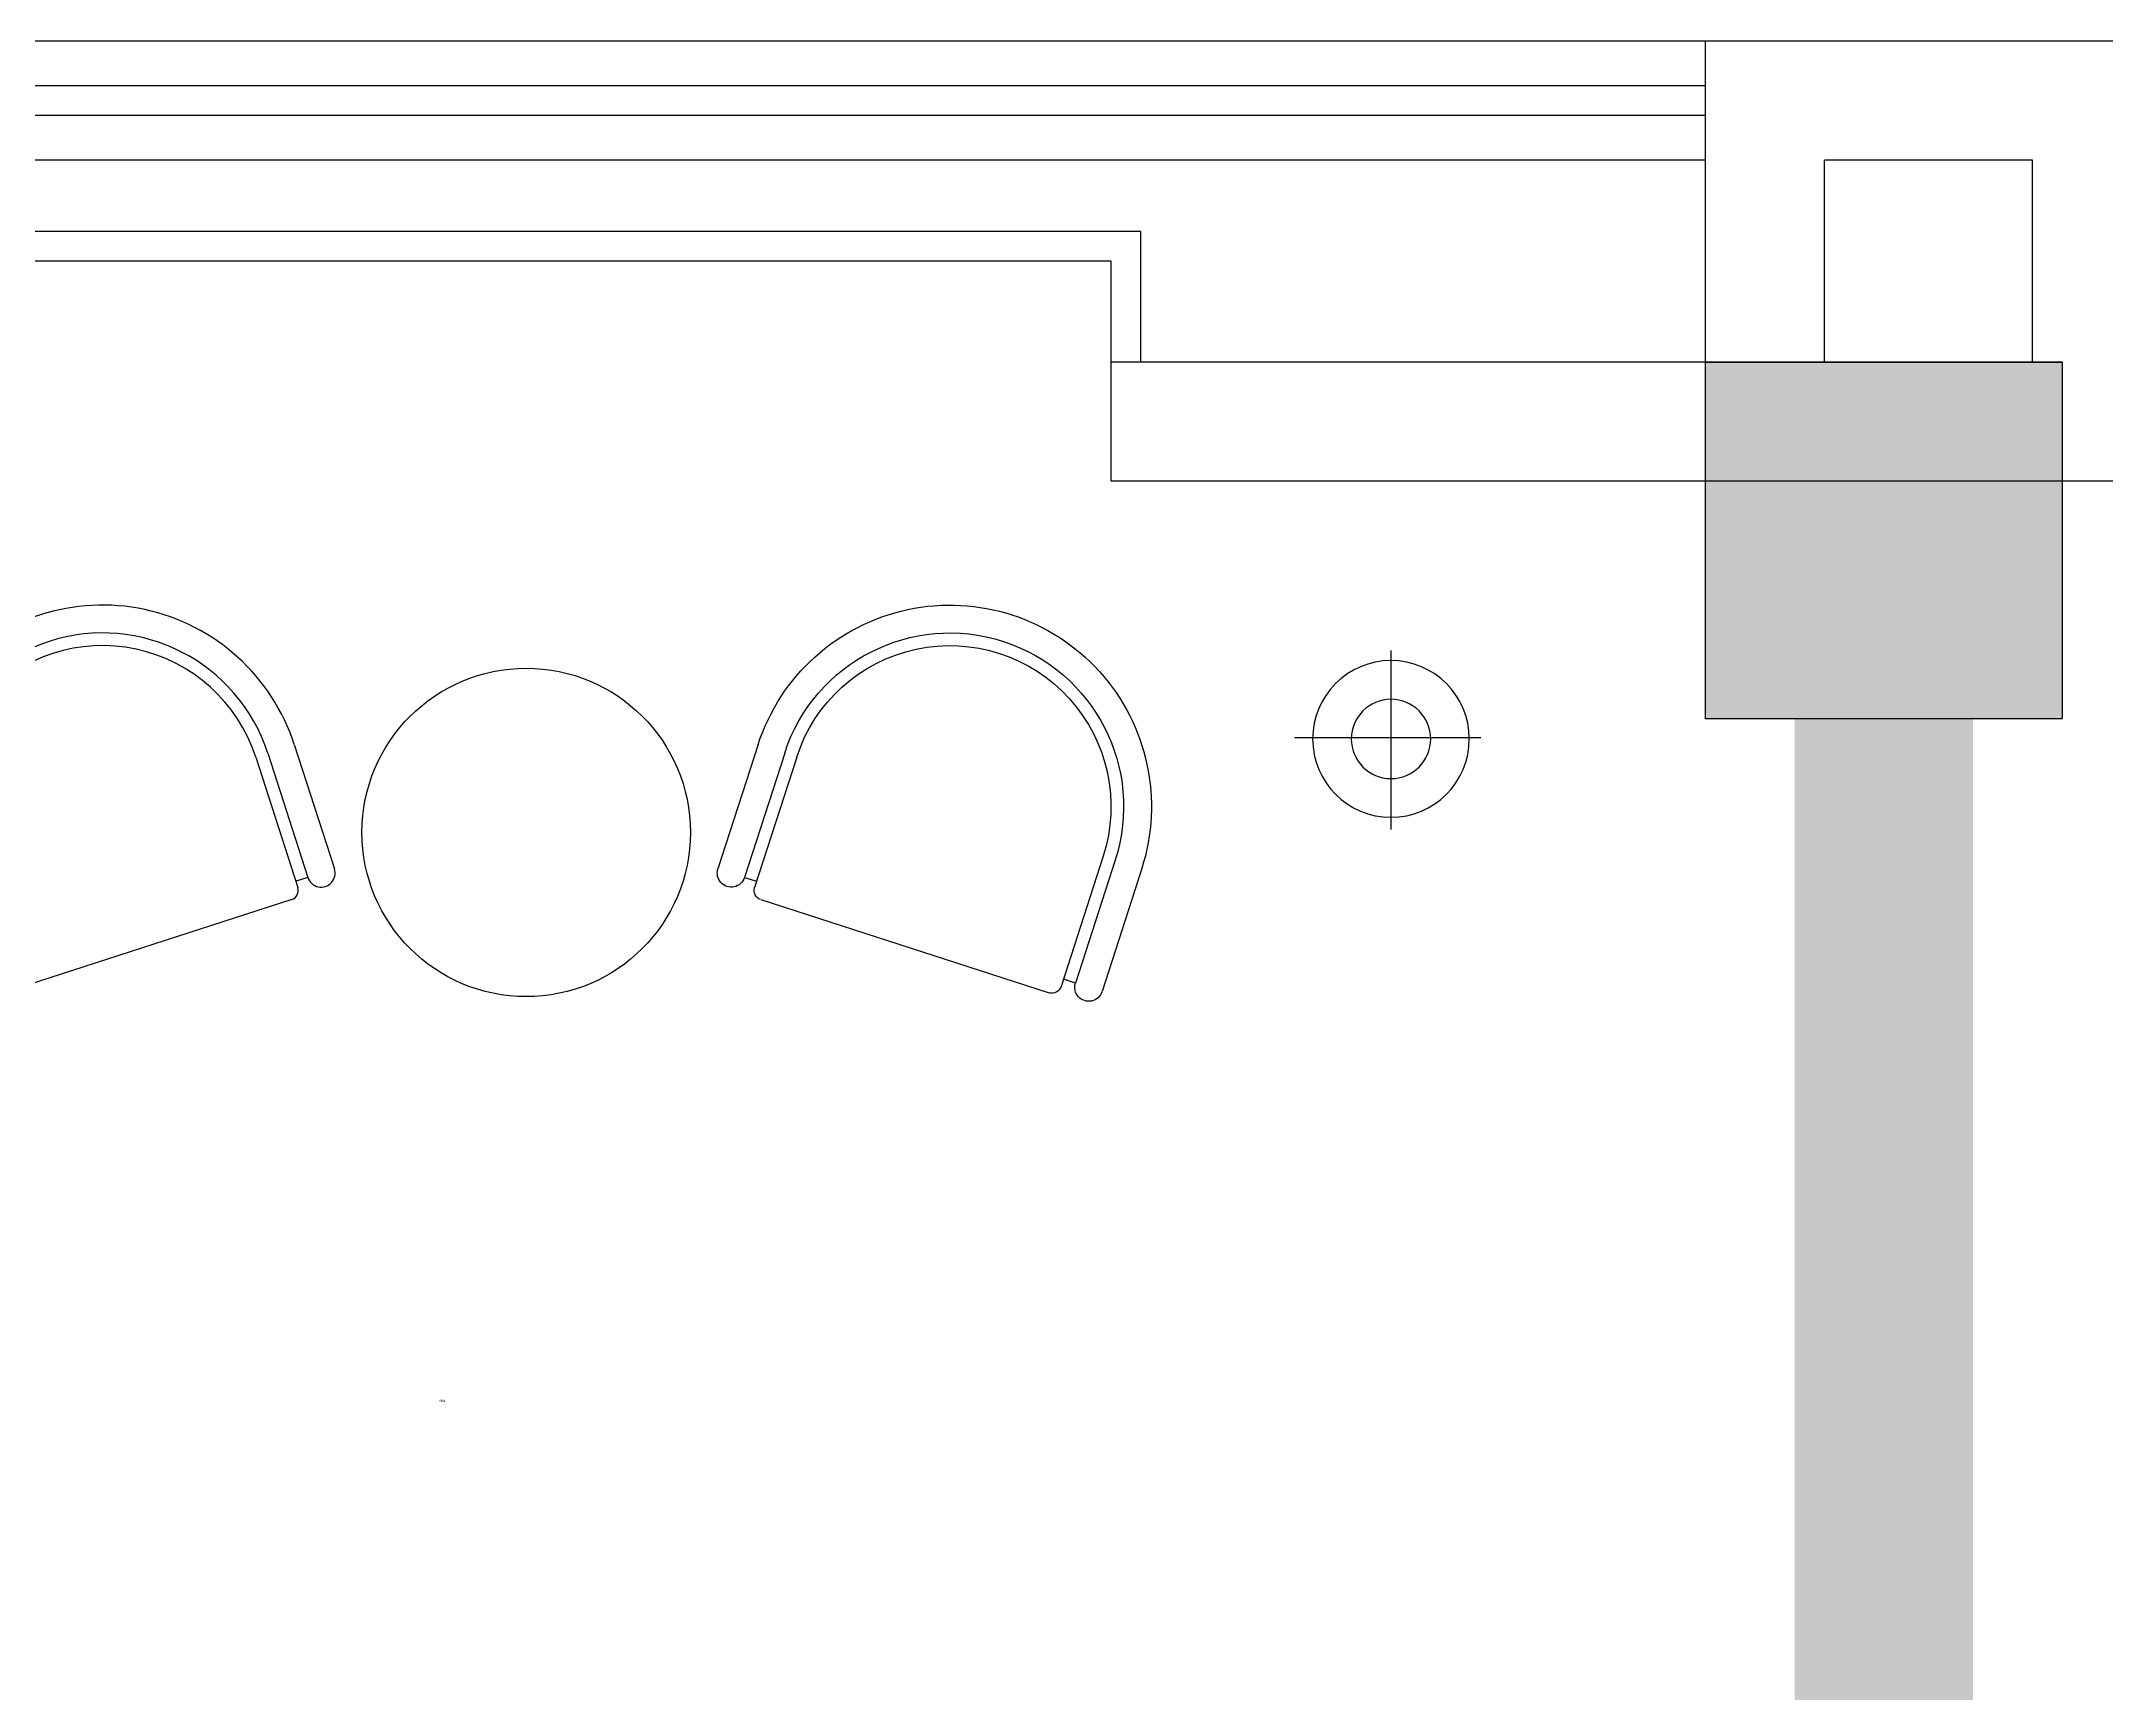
# Model space of a CAD drawing. Header units: centimetres. Extents: x 8510 to 16419, y -974 to 2536.
# Drawn here: x 13480.6 to 13828.1, y 1598.1 to 1876.1 of the extents above; entities that cross this region are included whole.
import ezdxf

# ---------------------------------------------------------------- set-up
doc = ezdxf.new("R2010")
doc.units = ezdxf.units.CM
for name, color, linetype in [('5', 5, 'Continuous'), ('AXIS', 3, 'Continuous'), ('P5', 5, 'Continuous'), ('窗线', 2, 'Continuous'), ('轴线', 1, 'Continuous')]:
    doc.layers.add(name, color=color, linetype=linetype)
doc.styles.add('文3.5', font='', dxfattribs={"height": 3.5})
doc.styles.get('文3.5').set_extended_font_data('PMingLiU')

# ---------------------------------------------------------------- blocks, each defined once
blk = doc.blocks.new('14')
at = {"layer": '5'}
for p, q in [((-328465.5, -97349.5), (-328465.5, -97035.9)), ((-328612.8, -97198.2), (-328311.3, -97198.2))]:
    blk.add_line(p, q, dxfattribs=at)
for radius in [131.8, 66.8]:
    blk.add_circle((-328463.8, -97198.2), radius, dxfattribs=at)
blk = doc.blocks.new('15')
at = {"layer": '5'}
for p, q in [((-326733.9, -97218.7), (-326801.4, -97427.8)), ((-326689.2, -97233.1), (-326756.7, -97442.2)), ((-326669, -97239.7), (-326739.9, -97459.2)), ((-326153.4, -97406.3), (-326224.3, -97625.8)), ((-326133.2, -97412.8), (-326200, -97619.9)), ((-326088.5, -97427.3), (-326155.3, -97634.3)), ((-326756.9, -97442.2), (-326736.7, -97448.5)), ((-326729.6, -97479.3), (-326244.4, -97636.1)), ((-326200, -97619.9), (-326220.3, -97613.3))]:
    blk.add_line(p, q, dxfattribs=at)
at = {"layer": '5', "extrusion": (0, 0, -1)}
for centre, major_axis, start_param, end_param in [((-326411.2, -97323), (-154.4, 301.9), -0.78537, 2.356223), ((-326411.2, -97323), (-133.3, 260), -0.784328, 2.357264), ((-326411.2, -97323), (-123.9, 240.9), -0.783289, 2.358304), ((-326779.1, -97435), (-16.6, 16.6), 2.668774, 5.810367), ((-326724.7, -97464.1), (-11.3, 11.3), 4.239571, 5.810367), ((-326239.5, -97620.9), (-11.3, 11.3), 2.668774, 4.239571), ((-326177.7, -97627.1), (-16.6, 16.6), 2.668774, 5.810367)]:
    blk.add_ellipse(centre, major_axis=major_axis, ratio=1, start_param=start_param, end_param=end_param, dxfattribs=at)
blk = doc.blocks.new('42')
at = {"layer": '5'}
blk.add_circle((-88083.1, -75991.9), 276.3, dxfattribs=at)
at = {"layer": '5', "linetype": 'Continuous', "extrusion": (0, 0, -1), "xscale": -1, "zscale": -1, "rotation": 180}
blk.add_blockref('15', (415207.2, -173358.3), dxfattribs=at)
at = {"layer": '5', "linetype": 'Continuous', "xscale": -1}
for name, p, rotation in [('15', (239041, -173358.3), 180), ('14', (7660.1, 252314.6), 270)]:
    blk.add_blockref(name, p, dxfattribs=dict(at, rotation=rotation))
blk = doc.blocks.new('43')
at = {"layer": 'P5'}
blk.add_blockref('42', (0, 0), dxfattribs=at)

msp = doc.modelspace()

# ---------------------------------------------------------------- linework, layer by layer
at = {"layer": '窗线', "color": 7}
for p, q in [((13760.58, 1876.13), (13030.58, 1876.13)), ((13760.58, 1868.63), (13030.58, 1868.63)), ((13760.58, 1863.63), (13030.58, 1863.63)), ((13760.58, 1856.13), (13030.58, 1856.13)), ((13665.58, 1844.13), (13030.58, 1844.13)), ((13665.58, 1822.13), (13665.58, 1844.13)), ((13660.58, 1839.13), (13030.58, 1839.13)), ((13660.58, 1822.13), (13660.58, 1839.13))]:
    msp.add_line(p, q, dxfattribs=at)
at = {"layer": '轴线', "color": 7}
for p, q in [((13760.58, 1822.13), (13760.58, 1876.13)), ((13835.58, 1876.13), (13760.58, 1876.13)), ((13815.58, 1856.13), (13780.58, 1856.13)), ((13780.58, 1822.13), (13780.58, 1856.13)), ((13815.58, 1822.13), (13815.58, 1856.13)), ((13660.58, 1802.13), (13660.58, 1822.13)), ((13820.58, 1822.13), (13660.58, 1822.13)), ((13920.58, 1802.13), (13660.58, 1802.13))]:
    msp.add_line(p, q, dxfattribs=at)
msp.add_lwpolyline([(13760.58, 1822.13), (13820.58, 1822.13), (13820.58, 1762.13), (13760.58, 1762.13)], close=True, dxfattribs=at)
for points in [[(13760.58, 1822.13), (13820.58, 1822.13), (13760.58, 1762.13), (13820.58, 1762.13)], [(13775.58, 1762.13), (13805.58, 1762.13), (13775.58, 1577.13), (13805.58, 1577.13)]]:
    msp.add_solid(points, dxfattribs=at)

# ---------------------------------------------------------------- block references
at = {"layer": 'P5', "color": 7, "xscale": 0.1, "yscale": 0.1, "zscale": 0.1, "rotation": 180}
msp.add_blockref('43', (4753.85, -5856.16), dxfattribs=at)

# ---------------------------------------------------------------- texts
at = {"layer": 'AXIS', "color": 7, "style": '文3.5'}
msp.add_text('标间', height=0.35, dxfattribs=at).set_placement((13547.54, 1647.22))

doc.saveas('drawing.dxf')
